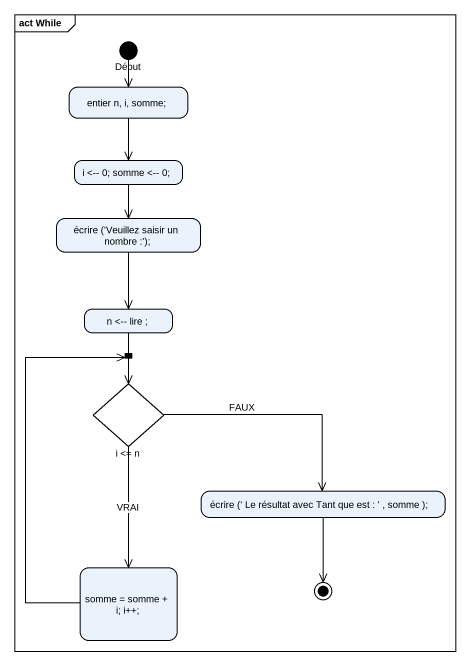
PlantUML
@startuml
mainframe act While
hide empty description
state Début <<start>>
state "entier n, i, somme;" as entier_n_i_somme
state "i <~-- 0; somme <~-- 0;" as i_0_somme_0
state "écrire ('Veuillez saisir un nombre :');" as écrire_Veuillez_saisir_un
state "n <-- lire ;" as n_lire
state fork1 <<join>>
state "i <= n" as i_n <<choice>>
state "écrire (' Le résultat avec Tant que est : ' , somme );" as écrire_Le_résultat_avec
state "somme = somme + i; i++;" as somme_somme_i_i
Début --> entier_n_i_somme
entier_n_i_somme --> i_0_somme_0
i_0_somme_0 --> écrire_Veuillez_saisir_un
écrire_Veuillez_saisir_un --> n_lire
n_lire --> i_n
i_n -right-> écrire_Le_résultat_avec : FAUX
i_n --> somme_somme_i_i : VRAI
somme_somme_i_i -up-> fork1
écrire_Le_résultat_avec --> [*]
@enduml
